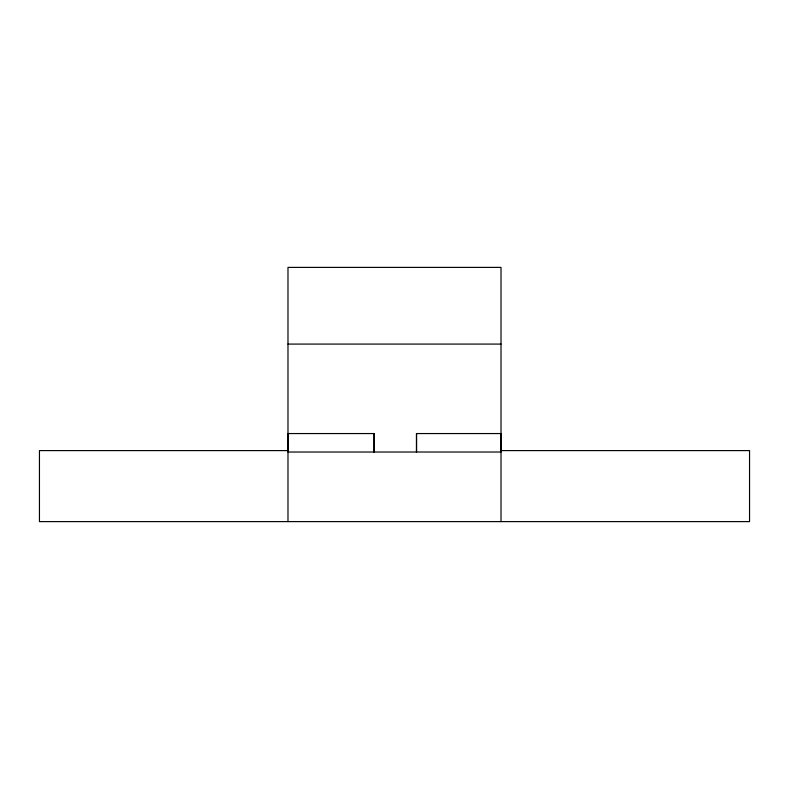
<?xml version="1.0" encoding="UTF-8"?>
<svg xmlns="http://www.w3.org/2000/svg" width="789" height="789" viewBox="0 0 789 789"><rect width="100%" height="100%" fill="white"/><g stroke="black" fill="none" stroke-linecap="round" stroke-linejoin="round"><path stroke-width="1.18" d="M374.114 433.555L374.114 452.018L374.114 433.555L287.985 433.555L287.985 452.018L501.015 452.018L501.015 433.555L416.513 433.555L416.513 452.018L416.513 433.555M287.985 344.083L501.015 344.083M288.468 450.598L39.45 450.598L39.45 521.608L749.55 521.608L749.55 450.598L500.532 450.598M501.015 521.608L501.015 267.392L287.985 267.392L287.985 521.608"/></g></svg>
